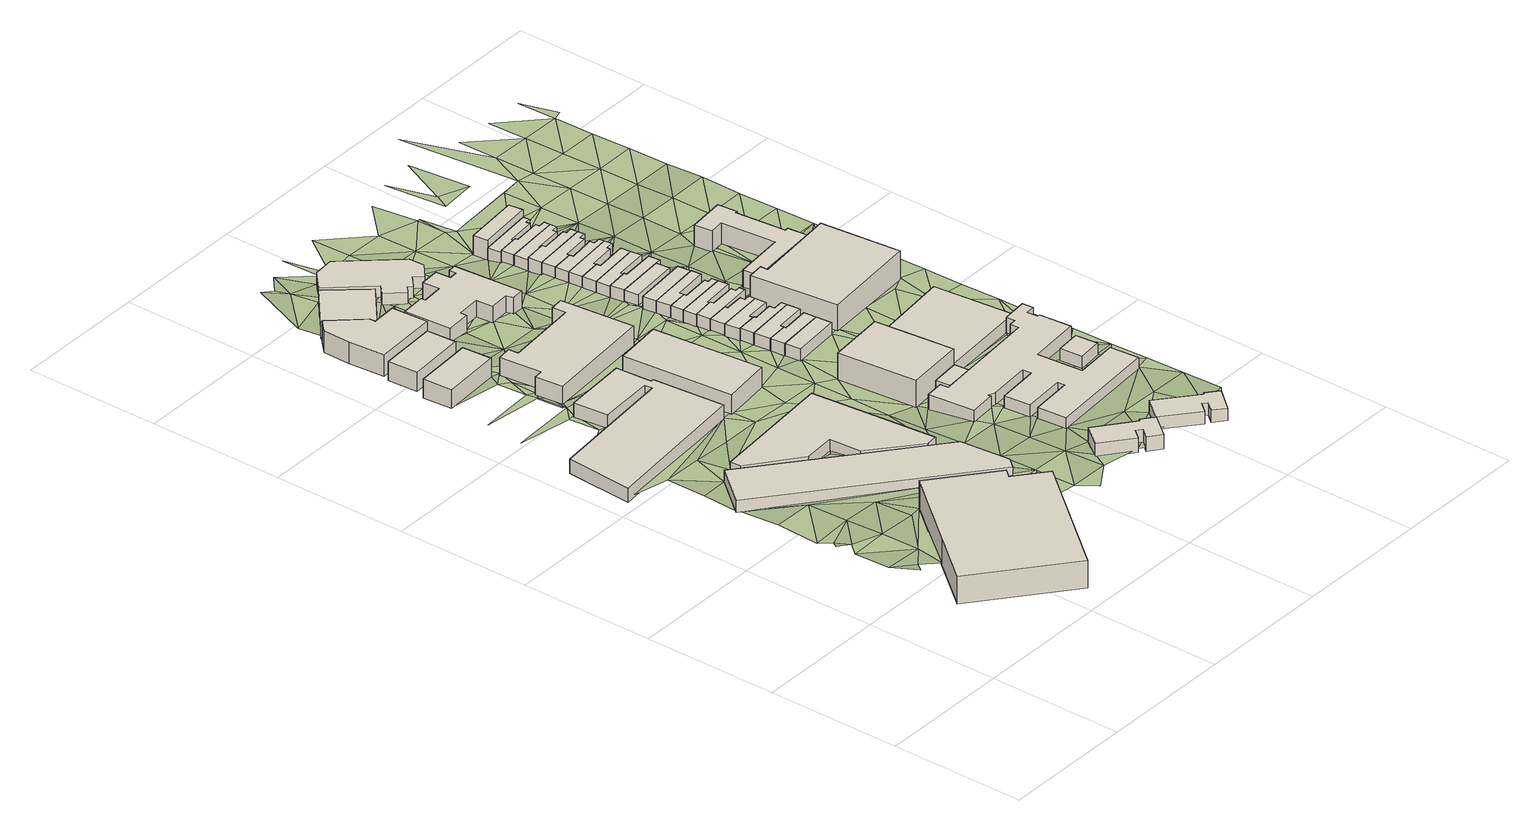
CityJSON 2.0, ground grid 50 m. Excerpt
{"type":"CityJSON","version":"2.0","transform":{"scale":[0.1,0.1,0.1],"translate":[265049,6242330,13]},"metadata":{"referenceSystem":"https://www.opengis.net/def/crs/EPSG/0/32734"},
"CityObjects":{
"building1":{"type":"Building","attributes":{"address":"Salt River Cape Town","building":"parking","building:levels":3,"amenity":"parking","building_height":9.7,"roof_height":33.37,"ground_height":23.67,"plus_code":"4FRW3F85+RF2"},"geometry":[{"type":"Solid","lod":"1","boundaries":[[[[0,1,2,3]],[[1,4,5,2]],[[4,6,7,5]],[[6,8,9,7]],[[8,10,11,9]],[[10,12,13,11]],[[12,0,3,13]],[[3,2,5,7,9,11,13]],[[12,10,8,6,4,1,0]]]]}]},
"building2":{"type":"Building","attributes":{"address":"Salt Orchard 45 Yew Street Salt River Cape Town","building":"retail","building:levels":1,"building_height":4.1,"roof_height":25,"ground_height":20.9,"plus_code":"4FRW3F95+79G"},"geometry":[{"type":"Solid","lod":"1","boundaries":[[[[14,15,16,17]],[[15,18,19,16]],[[18,20,21,19]],[[20,22,23,21]],[[22,24,25,23]],[[24,26,27,25]],[[26,28,29,27]],[[28,30,31,29]],[[30,32,33,31]],[[32,14,17,33]],[[17,16,19,21,23,25,27,29,31,33]],[[32,30,28,26,24,22,20,18,15,14]]]]}]},
"building3":{"type":"Building","attributes":{"building":"industrial","building:levels":1,"building_height":4.1,"roof_height":25.39,"ground_height":21.29,"plus_code":"4FRW3F95+2FP"},"geometry":[{"type":"Solid","lod":"1","boundaries":[[[[34,35,36,37]],[[35,38,39,36]],[[38,40,41,39]],[[40,42,43,41]],[[42,34,37,43]],[[37,36,39,41,43]],[[42,40,38,35,34]]]]}]},
"building4":{"type":"Building","attributes":{"address":"21 Yew Street Salt River Cape Town","building":"industrial","building:levels":2,"building_height":6.9,"roof_height":26.71,"ground_height":19.81,"plus_code":"4FRW3F95+G96"},"geometry":[{"type":"Solid","lod":"1","boundaries":[[[[44,45,46,47]],[[45,48,49,46]],[[48,50,51,49]],[[50,44,47,51]],[[47,46,49,51]],[[50,48,45,44]]]]}]},
"building5":{"type":"Building","attributes":{"address":"9 Yew Street Salt River Cape Town","building":"industrial","building:levels":2,"building_height":6.9,"roof_height":26.71,"ground_height":19.81,"plus_code":"4FRW3F95+H9C"},"geometry":[{"type":"Solid","lod":"1","boundaries":[[[[52,53,54,55]],[[53,56,57,54]],[[56,58,59,57]],[[58,52,55,59]],[[55,54,57,59]],[[58,56,53,52]]]]}]},
"building6":{"type":"Building","attributes":{"address":"Salt Orchard","building":"retail","building:levels":1,"building_height":4.1,"roof_height":23.91,"ground_height":19.81,"plus_code":"4FRW3F95+3HF"},"geometry":[{"type":"Solid","lod":"1","boundaries":[[[[60,61,62,63]],[[61,64,65,62]],[[64,66,67,65]],[[66,68,69,67]],[[68,70,71,69]],[[70,72,73,71]],[[72,74,75,73]],[[74,60,63,75]],[[63,62,65,67,69,71,73,75]],[[74,72,70,68,66,64,61,60]]]]}]},
"building7":{"type":"Building","attributes":{"address":"7 Yew Street Salt River Cape Town","building":"commercial","building:levels":2,"building_height":6.9,"roof_height":25.78,"ground_height":18.88,"plus_code":"4FRW3F95+M93"},"geometry":[{"type":"Solid","lod":"1","boundaries":[[[[76,77,78,79]],[[77,80,81,78]],[[80,82,83,81]],[[82,84,85,83]],[[84,86,87,85]],[[86,88,89,87]],[[88,90,91,89]],[[90,76,79,91]],[[79,78,81,83,85,87,89,91]],[[90,88,86,84,82,80,77,76]]]]}]},
"building8":{"type":"Building","attributes":{"address":"5 Hopkins Street Salt River Cape Town","building":"industrial","building:levels":1,"building_height":4.1,"roof_height":21.67,"ground_height":17.57,"plus_code":"4FRW3F95+PC6"},"geometry":[{"type":"Solid","lod":"1","boundaries":[[[[92,93,94,95]],[[93,96,97,94]],[[96,98,99,97]],[[98,92,95,99]],[[95,94,97,99]],[[98,96,93,92]]]]}]},
"building9":{"type":"Building","attributes":{"address":"Zip Zap Academy 6 Shannon Street Salt River Cape Town","building":"office","building:levels":2,"building_height":6.9,"roof_height":26.12,"ground_height":19.22,"plus_code":"4FRW3F95+FF9"},"geometry":[{"type":"Solid","lod":"1","boundaries":[[[[100,101,102,103]],[[101,104,105,102]],[[104,106,107,105]],[[106,108,109,107]],[[108,110,111,109]],[[110,112,113,111]],[[112,114,115,113]],[[114,116,117,115]],[[116,118,119,117]],[[118,100,103,119]],[[103,102,105,107,109,111,113,115,117,119]],[[118,116,114,112,110,108,106,104,101,100]]]]}]},
"building10":{"type":"Building","attributes":{"address":"8 Briar Road Salt River Cape Town","building":"industrial","building:levels":2,"building_height":6.9,"roof_height":26.79,"ground_height":19.89,"plus_code":"4FRW3F95+8H6"},"geometry":[{"type":"Solid","lod":"1","boundaries":[[[[120,121,122,123]],[[121,124,125,122]],[[124,126,127,125]],[[126,120,123,127]],[[123,122,125,127]],[[126,124,121,120]]]]}]},
"building11":{"type":"Building","attributes":{"address":"4 Shannon Street Salt River Cape Town","building":"yes","building:levels":2,"building_height":6.9,"roof_height":24.21,"ground_height":17.31,"plus_code":"4FRW3F95+JG6"},"geometry":[{"type":"Solid","lod":"1","boundaries":[[[[128,129,130,131]],[[129,132,133,130]],[[132,134,135,133]],[[134,136,137,135]],[[136,138,139,137]],[[138,140,141,139]],[[140,142,143,141]],[[142,144,145,143]],[[144,146,147,145]],[[146,148,149,147]],[[148,150,151,149]],[[150,152,153,151]],[[152,154,155,153]],[[154,156,157,155]],[[156,158,159,157]],[[158,160,161,159]],[[160,162,163,161]],[[162,128,131,163]],[[131,130,133,135,137,139,141,143,145,147,149,151,153,155,157,159,161,163]],[[162,160,158,156,154,152,150,148,146,144,142,140,138,136,134,132,129,128]]]]}]},
"building12":{"type":"Building","attributes":{"address":"Durham Avenue Salt River Cape Town","building":"yes","building:levels":1,"building_height":4.1,"roof_height":27.53,"ground_height":23.43,"plus_code":"4FRW3F85+RQG"},"geometry":[{"type":"Solid","lod":"1","boundaries":[[[[164,165,166,167]],[[165,168,169,166]],[[168,170,171,169]],[[170,172,173,171]],[[172,174,175,173]],[[174,176,177,175]],[[176,178,179,177]],[[178,180,181,179]],[[180,182,183,181]],[[182,164,167,183]],[[167,166,169,171,173,175,177,179,181,183]],[[182,180,178,176,174,172,170,168,165,164]]]]}]},
"building13":{"type":"Building","attributes":{"address":"3 Hopkins Street Salt River Cape Town","building":"industrial","building:levels":1,"building_height":4.1,"roof_height":20.74,"ground_height":16.64,"plus_code":"4FRW3F95+PFX"},"geometry":[{"type":"Solid","lod":"1","boundaries":[[[[184,185,186,187]],[[185,188,189,186]],[[188,190,191,189]],[[190,192,193,191]],[[192,194,195,193]],[[194,196,197,195]],[[196,198,199,197]],[[198,200,201,199]],[[200,202,203,201]],[[202,204,205,203]],[[204,206,207,205]],[[206,184,187,207]],[[187,186,189,191,193,195,197,199,201,203,205,207]],[[206,204,202,200,198,196,194,192,190,188,185,184]]]]}]},
"building14":{"type":"Building","attributes":{"address":"49 Shannon Street Salt River Cape Town","building":"industrial","building:levels":3,"building_height":9.7,"roof_height":28.98,"ground_height":19.28,"plus_code":"4FRW3F95+4P8"},"geometry":[{"type":"Solid","lod":"1","boundaries":[[[[208,209,210,211]],[[209,212,213,210]],[[212,214,215,213]],[[214,216,217,215]],[[216,208,211,217]],[[211,210,213,215,217]],[[216,214,212,209,208]]]]}]},
"building15":{"type":"Building","attributes":{"address":"Salt River Cape Town","building":"yes","building:levels":1,"building_height":4.1,"roof_height":23.28,"ground_height":19.18,"plus_code":"4FRW3F95+3Q7"},"geometry":[{"type":"Solid","lod":"1","boundaries":[[[[218,219,220,221]],[[219,222,223,220]],[[222,224,225,223]],[[224,218,221,225]],[[221,220,223,225]],[[224,222,219,218]]]]}]},
"building16":{"type":"Building","attributes":{"address":"45 Shannon Street Salt River Cape Town","building":"house","building:levels":1,"building_height":4.1,"roof_height":23.57,"ground_height":19.47,"plus_code":"4FRW3F95+7P4"},"geometry":[{"type":"Solid","lod":"1","boundaries":[[[[226,227,228,229]],[[227,230,231,228]],[[230,232,233,231]],[[232,226,229,233]],[[229,228,231,233]],[[232,230,227,226]]]]}]},
"building17":{"type":"Building","attributes":{"address":"43 Shannon Street Salt River Cape Town","building":"house","building:levels":1,"building_height":4.1,"roof_height":23.57,"ground_height":19.47,"plus_code":"4FRW3F95+7PG"},"geometry":[{"type":"Solid","lod":"1","boundaries":[[[[234,235,236,237]],[[235,238,228,236]],[[238,239,229,228]],[[239,240,241,229]],[[240,242,243,241]],[[242,234,237,243]],[[237,236,228,229,241,243]],[[242,240,239,238,235,234]]]]}]},
"building18":{"type":"Building","attributes":{"address":"Durham Avenue Salt River Cape Town","building":"yes","building:levels":1,"building_height":4.1,"roof_height":26.6,"ground_height":22.5,"plus_code":"4FRW3F85+RV4"},"geometry":[{"type":"Solid","lod":"1","boundaries":[[[[244,245,246,247]],[[245,248,249,246]],[[248,250,251,249]],[[250,252,253,251]],[[252,254,255,253]],[[254,256,257,255]],[[256,258,259,257]],[[258,260,261,259]],[[260,262,263,261]],[[262,244,247,263]],[[247,246,249,251,253,255,257,259,261,263]],[[262,260,258,256,254,252,250,248,245,244]]]]}]},
"building19":{"type":"Building","attributes":{"address":"41 Shannon Street Salt River Cape Town","building":"house","building:levels":1,"building_height":4.1,"roof_height":23.48,"ground_height":19.38,"plus_code":"4FRW3F95+7PW"},"geometry":[{"type":"Solid","lod":"1","boundaries":[[[[235,234,264,265]],[[234,266,267,264]],[[266,268,269,267]],[[268,270,271,269]],[[270,272,273,271]],[[272,235,265,273]],[[265,264,267,269,271,273]],[[272,270,268,266,234,235]]]]}]},
"building20":{"type":"Building","attributes":{"address":"39 Shannon Street Salt River Cape Town","building":"house","building:levels":1,"building_height":4.1,"roof_height":23.48,"ground_height":19.38,"plus_code":"4FRW3F95+8P7"},"geometry":[{"type":"Solid","lod":"1","boundaries":[[[[272,270,271,273]],[[270,274,275,271]],[[274,276,277,275]],[[276,278,279,277]],[[278,280,281,279]],[[280,282,283,281]],[[282,284,285,283]],[[284,272,273,285]],[[273,271,275,277,279,281,283,285]],[[284,282,280,278,276,274,270,272]]]]}]},
"building21":{"type":"Building","attributes":{"address":"37 Shannon Street Salt River Cape Town","building":"house","building:levels":1,"building_height":4.1,"roof_height":23.12,"ground_height":19.02,"plus_code":"4FRW3F95+8PM"},"geometry":[{"type":"Solid","lod":"1","boundaries":[[[[286,287,288,289]],[[287,290,291,288]],[[290,292,293,291]],[[292,294,295,293]],[[294,296,297,295]],[[296,286,289,297]],[[289,288,291,293,295,297]],[[296,294,292,290,287,286]]]]}]},
"building22":{"type":"Building","attributes":{"address":"Salt River Cape Town","building":"yes","building:levels":1,"building_height":4.1,"roof_height":24.54,"ground_height":20.44,"plus_code":"4FRW3F85+XRX"},"geometry":[{"type":"Solid","lod":"1","boundaries":[[[[298,299,300,301]],[[299,302,303,300]],[[302,304,305,303]],[[304,306,307,305]],[[306,308,309,307]],[[308,310,311,309]],[[310,312,313,311]],[[312,314,315,313]],[[314,316,317,315]],[[316,318,319,317]],[[318,320,321,319]],[[320,322,323,321]],[[322,324,325,323]],[[324,326,327,325]],[[326,328,329,327]],[[328,330,331,329]],[[330,332,333,331]],[[332,334,335,333]],[[334,336,337,335]],[[336,338,339,337]],[[338,340,341,339]],[[340,342,343,341]],[[342,344,345,343]],[[344,346,347,345]],[[346,348,349,347]],[[348,350,351,349]],[[350,352,353,351]],[[352,354,355,353]],[[354,298,301,355]],[[301,300,303,305,307,309,311,313,315,317,319,321,323,325,327,329,331,333,335,337,339,341,343,345,347,349,351,353,355]],[[354,352,350,348,346,344,342,340,338,336,334,332,330,328,326,324,322,320,318,316,314,312,310,308,306,304,302,299,298]]]]}]},
"building23":{"type":"Building","attributes":{"address":"35 Shannon Street Salt River Cape Town","building":"house","building:levels":1,"building_height":4.1,"roof_height":23.12,"ground_height":19.02,"plus_code":"4FRW3F95+9P3"},"geometry":[{"type":"Solid","lod":"1","boundaries":[[[[356,357,295,297]],[[357,358,359,295]],[[358,360,361,359]],[[360,362,363,361]],[[362,364,365,363]],[[364,366,367,365]],[[366,368,369,367]],[[368,356,297,369]],[[297,295,359,361,363,365,367,369]],[[368,366,364,362,360,358,357,356]]]]}]},
"building24":{"type":"Building","attributes":{"address":"33 Shannon Street Salt River Cape Town","building":"house","building:levels":1,"building_height":4.1,"roof_height":23.12,"ground_height":19.02,"plus_code":"4FRW3F95+9PF"},"geometry":[{"type":"Solid","lod":"1","boundaries":[[[[370,371,367,369]],[[371,372,373,367]],[[372,374,375,373]],[[374,376,377,375]],[[376,378,379,377]],[[378,380,381,379]],[[380,382,383,381]],[[382,384,385,383]],[[384,370,369,385]],[[369,367,373,375,377,379,381,383,385]],[[384,382,380,378,376,374,372,371,370]]]]}]},
"building25":{"type":"Building","attributes":{"address":"31 Shannon Street Salt River Cape Town","building":"house","building:levels":1,"building_height":4.1,"roof_height":22.58,"ground_height":18.48,"plus_code":"4FRW3F95+9PV"},"geometry":[{"type":"Solid","lod":"1","boundaries":[[[[386,387,388,389]],[[387,390,391,388]],[[390,392,393,391]],[[392,394,395,393]],[[394,396,397,395]],[[396,386,389,397]],[[389,388,391,393,395,397]],[[396,394,392,390,387,386]]]]}]},
"building26":{"type":"Building","attributes":{"address":"29 Shannon Street Salt River Cape Town","building":"house","building:levels":1,"building_height":4.1,"roof_height":22.58,"ground_height":18.48,"plus_code":"4FRW3F95+CP3"},"geometry":[{"type":"Solid","lod":"1","boundaries":[[[[394,392,393,395]],[[392,398,399,393]],[[398,400,401,399]],[[400,402,403,401]],[[402,404,405,403]],[[404,406,407,405]],[[406,408,409,407]],[[408,394,395,409]],[[395,393,399,401,403,405,407,409]],[[408,406,404,402,400,398,392,394]]]]}]},
"building27":{"type":"Building","attributes":{"address":"27 Shannon Street Salt River Cape Town","building":"house","building:levels":1,"building_height":4.1,"roof_height":22.58,"ground_height":18.48,"plus_code":"4FRW3F95+CPM"},"geometry":[{"type":"Solid","lod":"1","boundaries":[[[[410,411,407,409]],[[411,412,413,407]],[[412,414,415,413]],[[414,416,417,415]],[[416,418,419,417]],[[418,410,409,419]],[[409,407,413,415,417,419]],[[418,416,414,412,411,410]]]]}]},
"building28":{"type":"Building","attributes":{"address":"25 Shannon Street Salt River Cape Town","building":"house","building:levels":1,"building_height":4.1,"roof_height":22.51,"ground_height":18.41,"plus_code":"4FRW3F95+CPV"},"geometry":[{"type":"Solid","lod":"1","boundaries":[[[[418,416,420,421]],[[416,422,423,420]],[[422,424,425,423]],[[424,418,421,425]],[[421,420,423,425]],[[424,422,416,418]]]]}]},
"building29":{"type":"Building","attributes":{"address":"23 Shannon Street Salt River Cape Town","building":"house","building:levels":1,"building_height":4.1,"roof_height":22.51,"ground_height":18.41,"plus_code":"4FRW3F95+FPC"},"geometry":[{"type":"Solid","lod":"1","boundaries":[[[[426,427,428,429]],[[427,430,431,428]],[[430,432,433,431]],[[432,426,429,433]],[[429,428,431,433]],[[432,430,427,426]]]]}]},
"building30":{"type":"Building","attributes":{"address":"21 Shannon Street Salt River Cape Town","building":"house","building:levels":1,"building_height":4.1,"roof_height":22.51,"ground_height":18.41,"plus_code":"4FRW3F95+FPJ"},"geometry":[{"type":"Solid","lod":"1","boundaries":[[[[434,435,429,428]],[[435,436,437,429]],[[436,438,439,437]],[[438,440,441,439]],[[440,442,443,441]],[[442,444,445,443]],[[444,434,428,445]],[[428,429,437,439,441,443,445]],[[444,442,440,438,436,435,434]]]]}]},
"building31":{"type":"Building","attributes":{"address":"19 Shannon Street Salt River Cape Town","building":"house","building:levels":1,"building_height":4.1,"roof_height":22.1,"ground_height":18,"plus_code":"4FRW3F95+GP6"},"geometry":[{"type":"Solid","lod":"1","boundaries":[[[[444,442,446,447]],[[442,448,449,446]],[[448,450,451,449]],[[450,452,453,451]],[[452,454,455,453]],[[454,444,447,455]],[[447,446,449,451,453,455]],[[454,452,450,448,442,444]]]]}]},
"building32":{"type":"Building","attributes":{"address":"17 Shannon Street Salt River Cape Town","building":"house","building:levels":1,"building_height":4.1,"roof_height":22.1,"ground_height":18,"plus_code":"4FRW3F95+GPC"},"geometry":[{"type":"Solid","lod":"1","boundaries":[[[[454,452,453,455]],[[452,456,457,453]],[[456,458,459,457]],[[458,460,461,459]],[[460,462,463,461]],[[462,454,455,463]],[[455,453,457,459,461,463]],[[462,460,458,456,452,454]]]]}]},
"building33":{"type":"Building","attributes":{"address":"15 Shannon Street Salt River Cape Town","building":"house","building:levels":1,"building_height":4.1,"roof_height":22.1,"ground_height":18,"plus_code":"4FRW3F95+GMX"},"geometry":[{"type":"Solid","lod":"1","boundaries":[[[[462,460,461,463]],[[460,464,465,461]],[[464,466,467,465]],[[466,468,469,467]],[[468,470,471,469]],[[470,472,473,471]],[[472,474,475,473]],[[474,462,463,475]],[[463,461,465,467,469,471,473,475]],[[474,472,470,468,466,464,460,462]]]]}]},
"building34":{"type":"Building","attributes":{"address":"13 Shannon Street Salt River Cape Town","building":"house","building:levels":1,"building_height":4.1,"roof_height":22.1,"ground_height":18,"plus_code":"4FRW3F95+HP6"},"geometry":[{"type":"Solid","lod":"1","boundaries":[[[[474,472,473,475]],[[472,476,477,473]],[[476,478,479,477]],[[478,480,481,479]],[[480,482,483,481]],[[482,484,485,483]],[[484,486,487,485]],[[486,474,475,487]],[[475,473,477,479,481,483,485,487]],[[486,484,482,480,478,476,472,474]]]]}]},
"building35":{"type":"Building","attributes":{"address":"11 Shannon Street Salt River Cape Town","building":"house","building:levels":1,"building_height":4.1,"roof_height":22.13,"ground_height":18.03,"plus_code":"4FRW3F95+HMQ"},"geometry":[{"type":"Solid","lod":"1","boundaries":[[[[486,484,485,487]],[[484,488,489,485]],[[488,490,491,489]],[[490,492,493,491]],[[492,494,495,493]],[[494,496,497,495]],[[496,498,499,497]],[[498,486,487,499]],[[487,485,489,491,493,495,497,499]],[[498,496,494,492,490,488,484,486]]]]}]},
"building36":{"type":"Building","attributes":{"address":"9 Shannon Street Salt River Cape Town","building":"house","building:levels":1,"building_height":4.1,"roof_height":22.1,"ground_height":18,"plus_code":"4FRW3F95+JP2"},"geometry":[{"type":"Solid","lod":"1","boundaries":[[[[500,501,497,499]],[[501,502,503,497]],[[502,504,505,503]],[[504,506,507,505]],[[506,508,509,507]],[[508,510,511,509]],[[510,512,513,511]],[[512,500,499,513]],[[499,497,503,505,507,509,511,513]],[[512,510,508,506,504,502,501,500]]]]}]},
"building37":{"type":"Building","attributes":{"address":"7 Shannon Street Salt River Cape Town","building":"house","building:levels":1,"building_height":4.1,"roof_height":21.14,"ground_height":17.04,"plus_code":"4FRW3F95+JMH"},"geometry":[{"type":"Solid","lod":"1","boundaries":[[[[512,510,514,515]],[[510,516,517,514]],[[516,518,519,517]],[[518,520,521,519]],[[520,522,523,521]],[[522,524,525,523]],[[524,526,527,525]],[[526,512,515,527]],[[515,514,517,519,521,523,525,527]],[[526,524,522,520,518,516,510,512]]]]}]},
"building38":{"type":"Building","attributes":{"address":"26 Briar Road Salt River Cape Town","building":"industrial","building:levels":1,"building_height":4.1,"roof_height":23.19,"ground_height":19.09,"plus_code":"4FRW3F95+4V6"},"geometry":[{"type":"Solid","lod":"1","boundaries":[[[[528,529,530,531]],[[529,532,533,530]],[[532,534,535,533]],[[534,536,537,535]],[[536,538,539,537]],[[538,528,531,539]],[[531,530,533,535,537,539]],[[538,536,534,532,529,528]]]]}]},
"building39":{"type":"Building","attributes":{"address":"5 Shannon Street Salt River Cape Town","building":"house","building:levels":1,"building_height":4.1,"roof_height":21.14,"ground_height":17.04,"plus_code":"4FRW3F95+JMQ"},"geometry":[{"type":"Solid","lod":"1","boundaries":[[[[526,524,525,527]],[[524,540,541,525]],[[540,542,543,541]],[[542,544,545,543]],[[544,546,547,545]],[[546,548,549,547]],[[548,550,551,549]],[[550,526,527,551]],[[527,525,541,543,545,547,549,551]],[[550,548,546,544,542,540,524,526]]]]}]},
"building40":{"type":"Building","attributes":{"address":"3 Shannon Street Salt River Cape Town","building":"house","building:levels":1,"building_height":4.1,"roof_height":20.27,"ground_height":16.17,"plus_code":"4FRW3F95+MM5"},"geometry":[{"type":"Solid","lod":"1","boundaries":[[[[552,553,554,555]],[[553,556,557,554]],[[556,558,559,557]],[[558,560,561,559]],[[560,562,563,561]],[[562,564,565,563]],[[564,566,567,565]],[[566,552,555,567]],[[555,554,557,559,561,563,565,567]],[[566,564,562,560,558,556,553,552]]]]}]},
"building41":{"type":"Building","attributes":{"address":"Salt River Cape Town","building":"yes","building:levels":1,"building_height":4.1,"roof_height":24.56,"ground_height":20.46,"plus_code":"4FRW3F85+XWM"},"geometry":[{"type":"Solid","lod":"1","boundaries":[[[[568,569,570,571]],[[569,572,573,570]],[[572,574,575,573]],[[574,568,571,575]],[[571,570,573,575]],[[574,572,569,568]]]]}]},
"building42":{"type":"Building","attributes":{"address":"1 Shannon Street Salt River Cape Town","building":"residential","building:levels":2,"rooms":"6","residential":"student","operator":"Skins Property","building_height":6.9,"roof_height":23.07,"ground_height":16.17,"plus_code":"4FRW3F95+MMH"},"geometry":[{"type":"Solid","lod":"1","boundaries":[[[[564,576,577,578]],[[576,579,580,577]],[[579,566,581,580]],[[566,564,578,581]],[[578,577,580,581]],[[566,579,576,564]]]]}]},
"building43":{"type":"Building","attributes":{"address":"20 Durham Avenue Salt River Cape Town","building":"industrial","building:levels":3,"building_height":9.7,"roof_height":28.36,"ground_height":18.66,"plus_code":"4FRW3F95+8V2"},"geometry":[{"type":"Solid","lod":"1","boundaries":[[[[582,583,584,585]],[[583,586,587,584]],[[586,588,589,587]],[[588,590,591,589]],[[590,592,593,591]],[[592,582,585,593]],[[585,584,587,589,591,593]],[[592,590,588,586,583,582]]]]}]},
"building44":{"type":"Building","attributes":{"address":"16 Durham Avenue Salt River Cape Town","building":"school","building:levels":2,"building_height":6.9,"roof_height":23.86,"ground_height":16.96,"plus_code":"4FRW3F95+CVQ"},"geometry":[{"type":"Solid","lod":"1","boundaries":[[[[594,595,596,597]],[[595,598,599,596]],[[598,600,601,599]],[[600,602,603,601]],[[602,604,605,603]],[[604,606,607,605]],[[606,608,609,607]],[[608,610,611,609]],[[610,612,613,611]],[[612,614,615,613]],[[614,616,617,615]],[[616,594,597,617]],[[597,596,599,601,603,605,607,609,611,613,615,617]],[[616,614,612,610,608,606,604,602,600,598,595,594]]]]}]},
"terrain1":{"type":"TINRelief","geometry":[{"type":"CompositeSurface","lod":"1","boundaries":[[[618,619,620]],[[618,621,622]],[[618,620,621]],[[623,624,625]],[[626,621,620]],[[627,625,622]],[[627,622,621]],[[628,623,629]],[[625,629,623]],[[628,630,631]],[[627,629,625]],[[632,631,630]],[[630,628,629]],[[632,630,633]],[[626,12,621]],[[627,621,634]],[[34,635,633]],[[629,627,636]],[[635,34,637]],[[634,621,12]],[[630,629,636]],[[627,634,636]],[[638,637,34]],[[639,640,637]],[[34,641,642]],[[12,636,634]],[[642,638,34]],[[633,630,643]],[[642,641,644]],[[641,34,645]],[[645,644,641]],[[12,646,636]],[[647,648,649]],[[648,650,651]],[[652,653,654]],[[630,636,643]],[[638,639,637]],[[655,638,642]],[[644,645,656]],[[12,657,646]],[[651,658,652]],[[651,650,658]],[[659,660,661]],[[647,650,648]],[[636,646,643]],[[34,662,645]],[[653,652,658]],[[663,656,645]],[[646,657,664]],[[639,638,655]],[[655,642,665]],[[657,666,667]],[[48,668,669]],[[653,670,661]],[[653,671,670]],[[657,667,664]],[[663,672,656]],[[661,673,659]],[[646,664,643]],[[661,670,673]],[[670,671,673]],[[656,672,674]],[[675,659,673]],[[675,669,659]],[[676,50,53]],[[653,658,24]],[[663,645,662]],[[677,675,673]],[[674,672,663]],[[678,650,647]],[[24,671,653]],[[669,675,679]],[[48,669,679]],[[680,664,667]],[[675,677,679]],[[639,655,665]],[[642,74,665]],[[681,48,679]],[[50,48,681]],[[643,664,680]],[[680,667,682]],[[53,50,681]],[[683,684,56]],[[685,681,679]],[[686,90,687]],[[639,665,688]],[[663,662,689]],[[56,53,690]],[[671,24,691]],[[643,680,692]],[[693,639,688]],[[687,90,694]],[[53,681,695]],[[690,53,696]],[[90,697,694]],[[56,690,683]],[[685,695,681]],[[24,698,693]],[[692,680,699]],[[682,700,701]],[[695,685,702]],[[703,687,704]],[[662,692,699]],[[691,693,688]],[[688,665,705]],[[689,662,706]],[[694,697,707]],[[696,683,690]],[[696,53,695]],[[680,682,708]],[[691,24,693]],[[709,662,699]],[[706,662,709]],[[691,710,671]],[[708,699,680]],[[696,711,683]],[[708,682,701]],[[683,711,707]],[[74,705,665]],[[706,709,712]],[[713,703,714]],[[704,714,703]],[[695,715,696]],[[705,716,688]],[[694,707,717]],[[695,702,718]],[[719,696,715]],[[712,720,706]],[[706,720,74]],[[699,721,709]],[[699,708,722]],[[707,711,723]],[[708,701,724]],[[695,725,715]],[[709,726,712]],[[713,714,727]],[[694,717,98]],[[699,722,721]],[[714,704,728]],[[729,724,701]],[[730,723,711]],[[725,719,715]],[[717,707,723]],[[705,74,731]],[[164,708,724]],[[732,74,720]],[[98,728,704]],[[733,719,734]],[[735,725,695]],[[709,721,726]],[[727,714,736]],[[705,731,716]],[[720,712,737]],[[695,718,735]],[[728,206,714]],[[691,121,710]],[[719,725,734]],[[74,732,731]],[[712,726,738]],[[730,739,740]],[[741,722,708]],[[98,742,728]],[[736,714,206]],[[737,732,720]],[[712,738,737]],[[723,730,743]],[[164,741,708]],[[743,717,723]],[[716,744,121]],[[742,98,717]],[[156,743,730]],[[156,730,740]],[[721,722,745]],[[716,731,746]],[[747,735,718]],[[748,725,735]],[[749,750,729]],[[751,744,716]],[[729,750,752]],[[753,726,721]],[[737,754,732]],[[206,755,736]],[[731,732,754]],[[741,756,722]],[[710,121,757]],[[735,747,110]],[[743,156,758]],[[759,741,164]],[[743,758,760]],[[725,748,761]],[[722,756,745]],[[746,751,716]],[[762,759,164]],[[737,738,763]],[[764,748,735]],[[710,757,765]],[[755,206,204]],[[735,110,764]],[[766,721,745]],[[744,767,121]],[[753,721,766]],[[110,710,765]],[[156,154,758]],[[746,731,768]],[[754,768,731]],[[769,737,763]],[[759,762,770]],[[771,755,204]],[[121,772,757]],[[758,773,774]],[[751,767,744]],[[758,154,773]],[[775,776,753]],[[777,778,763]],[[753,766,775]],[[765,779,110]],[[759,780,741]],[[764,110,779]],[[235,751,746]],[[763,778,769]],[[781,782,154]],[[227,746,768]],[[759,770,780]],[[783,782,781]],[[746,227,235]],[[784,785,770]],[[121,767,772]],[[768,754,786]],[[769,787,737]],[[773,154,788]],[[789,765,757]],[[788,154,782]],[[745,756,790]],[[224,778,777]],[[751,235,272]],[[764,779,791]],[[284,751,272]],[[767,751,356]],[[792,204,793]],[[244,770,785]],[[788,794,773]],[[204,792,795]],[[751,284,356]],[[796,775,766]],[[757,772,797]],[[788,764,798]],[[784,799,785]],[[444,779,765]],[[791,798,764]],[[770,244,780]],[[789,757,797]],[[356,368,767]],[[754,212,786]],[[800,204,795]],[[801,767,368]],[[801,772,767]],[[790,756,802]],[[789,803,765]],[[765,803,427]],[[787,769,218]],[[768,786,804]],[[805,794,788]],[[474,791,779]],[[444,765,427]],[[806,772,801]],[[807,796,766]],[[772,806,808]],[[805,793,794]],[[798,805,788]],[[772,808,797]],[[809,792,793]],[[454,779,444]],[[792,809,795]],[[787,218,224]],[[454,462,779]],[[474,779,462]],[[741,780,810]],[[803,789,430]],[[512,798,791]],[[427,803,430]],[[811,780,244]],[[812,786,212]],[[809,793,805]],[[474,486,791]],[[804,786,812]],[[813,814,815]],[[816,813,815]],[[817,224,777]],[[791,486,498]],[[795,818,800]],[[498,512,791]],[[819,820,821]],[[822,819,821]],[[823,805,798]],[[824,244,825]],[[818,795,809]],[[798,512,526]],[[811,244,824]],[[826,827,828]],[[212,829,830]],[[798,526,550]],[[831,816,815]],[[430,789,432]],[[550,823,798]],[[821,292,822]],[[830,829,832]],[[833,809,805]],[[830,812,212]],[[834,835,836]],[[787,224,837]],[[838,835,834]],[[812,839,804]],[[804,839,840]],[[805,823,833]],[[839,812,830]],[[815,840,831]],[[841,842,843]],[[844,821,845]],[[841,846,842]],[[780,811,810]],[[831,840,839]],[[827,826,372]],[[292,821,844]],[[826,847,848]],[[839,849,831]],[[838,834,390]],[[849,839,850]],[[372,826,848]],[[292,850,851]],[[292,844,850]],[[852,853,854]],[[850,844,849]],[[851,850,848]],[[432,789,855]],[[809,833,856]],[[857,824,258]],[[841,858,846]],[[818,809,859]],[[850,372,848]],[[834,860,374]],[[811,824,861]],[[442,440,438]],[[450,448,442]],[[839,830,862]],[[372,850,374]],[[374,390,834]],[[854,863,852]],[[466,460,458]],[[464,460,466]],[[224,817,837]],[[398,841,864]],[[865,854,853]],[[484,482,866]],[[484,866,488]],[[867,787,837]],[[859,809,856]],[[374,850,868]],[[841,398,858]],[[857,861,824]],[[869,787,867]],[[438,450,442]],[[374,870,390]],[[833,871,856]],[[862,830,872]],[[861,810,811]],[[392,390,873]],[[508,506,510]],[[466,458,456]],[[392,873,398]],[[518,516,510]],[[374,868,874]],[[875,426,432]],[[398,873,858]],[[875,432,855]],[[876,787,869]],[[866,482,480]],[[488,866,490]],[[863,877,852]],[[374,874,870]],[[858,873,416]],[[818,859,878]],[[544,548,546]],[[873,390,870]],[[548,544,879]],[[874,868,880]],[[854,865,881]],[[833,576,871]],[[416,882,855]],[[518,510,506]],[[883,856,871]],[[830,534,872]],[[470,468,466]],[[882,875,855]],[[859,856,883]],[[480,490,866]],[[470,466,456]],[[416,873,882]],[[875,882,438]],[[476,480,478]],[[476,490,480]],[[861,884,810]],[[544,885,879]],[[810,884,865]],[[574,877,863]],[[492,490,494]],[[886,450,438]],[[476,494,490]],[[886,452,450]],[[886,456,452]],[[887,867,837]],[[506,504,502]],[[502,518,506]],[[862,888,839]],[[456,886,470]],[[881,865,889]],[[520,518,522]],[[867,887,869]],[[438,882,886]],[[522,518,502]],[[881,889,574]],[[884,889,865]],[[540,544,542]],[[870,890,873]],[[891,862,872]],[[885,544,540]],[[472,470,892]],[[476,472,892]],[[560,885,562]],[[885,540,562]],[[476,892,494]],[[574,889,877]],[[892,496,494]],[[873,893,882]],[[880,894,874]],[[886,892,470]],[[895,502,496]],[[895,522,502]],[[869,316,876]],[[872,534,891]],[[895,524,522]],[[310,308,312]],[[896,877,889]],[[540,524,895]],[[308,877,896]],[[895,562,540]],[[897,886,882]],[[890,893,873]],[[314,312,308]],[[576,898,871]],[[899,890,870]],[[895,496,892]],[[564,562,900]],[[900,576,564]],[[862,891,888]],[[897,882,893]],[[901,308,896]],[[314,308,901]],[[902,903,904]],[[316,314,901]],[[876,316,905]],[[876,905,534]],[[895,900,562]],[[892,886,906]],[[886,897,907]],[[893,890,908]],[[583,894,880]],[[909,903,902]],[[891,534,888]],[[905,316,901]],[[898,576,900]],[[890,910,908]],[[899,910,890]],[[893,908,910]],[[911,871,898]],[[886,907,906]],[[892,912,895]],[[534,905,913]],[[534,914,888]],[[915,903,909]],[[534,913,914]],[[892,906,912]],[[616,907,897]],[[916,900,895]],[[898,900,911]],[[917,918,919]],[[895,912,916]],[[920,583,888]],[[918,921,919]],[[914,920,888]],[[916,911,900]],[[921,918,922]],[[906,907,923]],[[924,907,616]],[[922,925,921]],[[922,616,925]],[[917,894,926]],[[926,894,583]],[[917,926,918]],[[927,583,920]],[[907,924,923]],[[616,922,924]],[[912,906,928]],[[929,922,918]],[[926,583,927]],[[911,916,930]],[[906,923,928]],[[916,912,931]],[[930,932,911]],[[929,918,926]],[[911,932,933]],[[934,924,922]],[[931,930,916]],[[928,931,912]],[[934,922,929]],[[924,935,923]],[[932,930,936]],[[937,930,931]],[[935,924,934]],[[928,923,938]],[[939,932,936]],[[937,936,930]],[[923,935,938]],[[931,928,940]],[[940,928,938]],[[937,931,941]],[[941,931,940]],[[936,937,942]],[[943,936,942]],[[937,941,942]],[[944,942,945]]]}]}
},
"vertices":[
[298,442,99],[157,270,99],[157,270,204],[298,442,204],[485,3,99],[485,3,204],[820,411,99],[820,411,204],[710,501,99],[710,501,204],[734,529,99],[734,529,204],[515,707,99],[515,707,204],
[25,1733,66],[7,1482,66],[7,1482,120],[25,1733,120],[573,1544,66],[573,1544,120],[549,1812,66],[549,1812,120],[538,1811,66],[538,1811,120],[529,1944,66],[529,1944,120],[286,1925,66],[286,1925,120],[298,1796,66],[298,1796,120],[505,1811,66],[505,1811,120],[508,1782,66],[508,1782,120],
[274,1306,79],[160,1167,79],[160,1167,124],[274,1306,124],[856,600,79],[856,600,124],[887,637,79],[887,637,124],[869,822,79],[869,822,124],
[77,2368,66],[85,2259,66],[85,2259,137],[77,2368,137],[306,2274,66],[306,2274,137],[298,2383,66],[298,2383,137],
[95,2407,66],[311,2421,66],[311,2421,137],[95,2407,137],[304,2531,66],[304,2531,137],[88,2518,66],[88,2518,137],
[340,1334,65],[344,1294,65],[344,1294,109],[340,1334,109],[519,1158,65],[519,1158,109],[639,1168,65],[639,1168,109],[647,1052,65],[647,1052,109],[815,909,65],[815,909,109],[857,913,65],[857,913,109],[812,1379,65],[812,1379,109],
[154,2837,46],[111,2795,46],[111,2795,128],[154,2837,128],[110,2695,46],[110,2695,128],[122,2560,46],[122,2560,128],[358,2574,46],[358,2574,128],[349,2708,46],[349,2708,128],[256,2703,46],[256,2703,128],[255,2726,46],[255,2726,128],
[334,2994,40],[175,2860,40],[175,2860,87],[334,2994,87],[291,2724,40],[291,2724,87],[450,2858,40],[450,2858,87],
[334,2262,51],[350,2107,51],[350,2107,131],[334,2262,131],[314,2103,51],[314,2103,131],[325,2000,51],[325,2000,131],[740,2042,51],[740,2042,131],[712,2315,51],[712,2315,131],[662,2309,51],[662,2309,131],[667,2259,51],[667,2259,131],[390,2231,51],[390,2231,131],[387,2268,51],[387,2268,131],
[797,1568,62],[756,1975,62],[756,1975,138],[797,1568,138],[573,1954,62],[573,1954,138],[613,1544,62],[613,1544,138],
[377,2680,40],[389,2506,40],[389,2506,112],[377,2680,112],[482,2512,40],[482,2512,112],[481,2536,40],[481,2536,112],[568,2542,40],[568,2542,112],[573,2480,40],[573,2480,112],[647,2485,40],[647,2485,112],[656,2460,40],[656,2460,112],[701,2464,40],[701,2464,112],[680,2719,40],[680,2719,112],[650,2717,40],[650,2717,112],[651,2690,40],[651,2690,112],[621,2688,40],[621,2688,112],[617,2744,40],[617,2744,112],[543,2739,40],[543,2739,112],[548,2676,40],[548,2676,112],[470,2670,40],[470,2670,112],[469,2687,40],[469,2687,112],
[1159,534,90],[1100,460,90],[1100,460,145],[1159,534,145],[1211,373,90],[1211,373,145],[1237,407,90],[1237,407,145],[1258,391,90],[1258,391,145],[1231,357,90],[1231,357,145],[1276,321,90],[1276,321,145],[1341,403,90],[1341,403,145],[1297,438,90],[1297,438,145],[1291,431,90],[1291,431,145],
[355,3011,31],[487,2865,31],[487,2865,77],[355,3011,77],[455,2836,31],[455,2836,77],[511,2774,31],[511,2774,77],[535,2795,31],[535,2795,77],[548,2781,31],[548,2781,77],[589,2818,31],[589,2818,77],[616,2788,31],[616,2788,77],[668,2833,31],[668,2833,77],[665,2890,31],[665,2890,77],[499,3079,31],[499,3079,77],[423,3072,31],[423,3072,77],
[1232,1137,59],[1212,1322,59],[1212,1322,160],[1232,1137,160],[1201,1431,59],[1201,1431,160],[985,1410,59],[985,1410,160],[1014,1116,59],[1014,1116,160],
[1230,1132,62],[1122,1122,62],[1122,1122,103],[1230,1132,103],[1127,1067,62],[1127,1067,103],[1235,1077,62],[1235,1077,103],
[1170,1644,60],[988,1626,60],[988,1626,106],[1170,1644,106],[995,1568,60],[995,1568,106],[1175,1586,60],[1175,1586,106],
[1062,1688,59],[983,1681,59],[983,1681,106],[1062,1688,106],[988,1626,59],[1170,1644,59],[1165,1690,59],[1165,1690,106],[1062,1680,59],[1062,1680,106],
[1413,489,89],[1349,413,89],[1349,413,136],[1413,489,136],[1471,311,89],[1471,311,136],[1501,347,89],[1501,347,136],[1518,333,89],[1518,333,136],[1490,299,89],[1490,299,136],[1531,265,89],[1531,265,136],[1598,345,89],[1598,345,136],[1555,381,89],[1555,381,136],[1550,375,89],[1550,375,136],
[1062,1688,105],[983,1681,105],[1061,1702,59],[1061,1702,105],[1176,1713,59],[1176,1713,105],[1170,1762,59],[1170,1762,105],[976,1742,59],[976,1742,105],
[1168,1784,59],[1168,1784,105],[1130,1780,59],[1130,1780,105],[1128,1800,59],[1128,1800,105],[1050,1792,59],[1050,1792,105],[1051,1800,59],[1051,1800,105],[971,1794,59],[971,1794,105],
[971,1794,55],[1051,1800,55],[1051,1800,101],[971,1794,101],[1049,1817,55],[1049,1817,101],[1143,1825,55],[1143,1825,101],[1140,1867,55],[1140,1867,101],[965,1851,55],[965,1851,101],
[1611,689,57],[1601,796,57],[1601,796,115],[1611,689,115],[1441,782,57],[1441,782,115],[1426,951,57],[1426,951,115],[1620,968,57],[1620,968,115],[1609,1088,57],[1609,1088,115],[1600,1090,57],[1600,1090,115],[1596,1127,57],[1596,1127,115],[1630,1130,57],[1630,1130,115],[1626,1171,57],[1626,1171,115],[1531,1162,57],[1531,1162,115],[1534,1129,57],[1534,1129,115],[1508,1127,57],[1508,1127,115],[1511,1095,57],[1511,1095,115],[1101,1055,57],[1101,1055,115],[1098,1085,57],[1098,1085,115],[1030,1079,57],[1030,1079,115],[1047,907,57],[1047,907,115],[1146,917,57],[1146,917,115],[1144,927,57],[1144,927,115],[1168,918,57],[1168,918,115],[1325,932,57],[1325,932,115],[1328,899,57],[1328,899,115],[1172,885,57],[1172,885,115],[1181,787,57],[1181,787,115],[1339,801,57],[1339,801,115],[1342,774,57],[1342,774,115],[1185,760,57],[1185,760,115],[1195,652,57],[1195,652,115],
[965,1851,58],[1140,1867,58],[1138,1891,58],[1138,1891,101],[1115,1889,58],[1115,1889,101],[1114,1907,58],[1114,1907,101],[1044,1901,58],[1044,1901,101],[1043,1912,58],[1043,1912,101],[959,1905,58],[959,1905,101],
[959,1905,55],[1043,1912,55],[1159,1923,55],[1159,1923,101],[1157,1946,55],[1157,1946,101],[1138,1944,55],[1138,1944,101],[1137,1962,55],[1137,1962,101],[1038,1953,55],[1038,1953,101],[1036,1966,55],[1036,1966,101],[954,1957,55],[954,1957,101],
[1036,1966,49],[1035,1976,49],[1035,1976,96],[1036,1966,96],[1158,1988,49],[1158,1988,96],[1153,2027,49],[1153,2027,96],[951,2009,49],[951,2009,96],[954,1957,49],[954,1957,96],
[1151,2051,49],[1151,2051,96],[1130,2049,49],[1130,2049,96],[1129,2063,49],[1129,2063,96],[1025,2053,49],[1025,2053,96],[1024,2063,49],[1024,2063,96],[946,2055,49],[946,2055,96],
[946,2055,44],[1024,2063,44],[1022,2079,44],[1022,2079,96],[1149,2092,44],[1149,2092,96],[1146,2130,44],[1146,2130,96],[939,2109,44],[939,2109,96],
[1146,2130,95],[939,2109,95],[1140,2180,44],[1140,2180,95],[934,2159,44],[934,2159,95],
[1112,2245,54],[926,2228,54],[926,2228,95],[1112,2245,95],[932,2176,54],[932,2176,95],[1117,2194,54],[1117,2194,95],
[926,2228,50],[1112,2245,50],[1133,2246,50],[1133,2246,95],[1129,2289,50],[1129,2289,95],[1004,2278,50],[1004,2278,95],[1003,2288,50],[1003,2288,95],[920,2279,50],[920,2279,95],
[1003,2288,91],[920,2279,91],[1002,2302,50],[1002,2302,91],[1125,2314,50],[1125,2314,91],[1119,2354,50],[1119,2354,91],[915,2332,50],[915,2332,91],
[1115,2391,50],[1115,2391,91],[996,2378,50],[996,2378,91],[994,2393,50],[994,2393,91],[910,2384,50],[910,2384,91],
[992,2403,50],[992,2403,91],[1090,2414,50],[1090,2414,91],[1089,2426,50],[1089,2426,91],[1119,2429,50],[1119,2429,91],[1115,2458,50],[1115,2458,91],[904,2435,50],[904,2435,91],
[1113,2477,50],[1113,2477,91],[1086,2475,50],[1086,2475,91],[1085,2492,50],[1085,2492,91],[985,2479,50],[985,2479,91],[982,2493,50],[982,2493,91],[899,2485,50],[899,2485,91],
[981,2502,50],[981,2502,91],[1084,2512,50],[1084,2512,91],[1082,2528,50],[1082,2528,91],[1107,2531,50],[1107,2531,91],[1105,2557,50],[1105,2557,91],[894,2536,50],[894,2536,91],
[894,2536,40],[1105,2557,40],[1102,2584,40],[1102,2584,91],[1078,2581,40],[1078,2581,91],[1077,2593,40],[1077,2593,91],[974,2583,40],[974,2583,91],[972,2596,40],[972,2596,91],[889,2587,40],[889,2587,91],
[972,2596,81],[889,2587,81],[971,2606,40],[971,2606,81],[1075,2616,40],[1075,2616,81],[1073,2632,40],[1073,2632,81],[1097,2635,40],[1097,2635,81],[1095,2661,40],[1095,2661,81],[885,2641,40],[885,2641,81],
[1212,1322,52],[1232,1137,52],[1232,1137,102],[1212,1322,102],[1576,1169,52],[1576,1169,102],[1545,1465,52],[1545,1465,102],[1255,1431,52],[1255,1431,102],[1265,1327,52],[1265,1327,102],
[1093,2684,40],[1093,2684,81],[1067,2682,40],[1067,2682,81],[1066,2697,40],[1066,2697,81],[963,2687,40],[963,2687,81],[962,2697,40],[962,2697,81],[880,2689,40],[880,2689,81],
[880,2689,28],[962,2697,28],[962,2697,73],[880,2689,73],[961,2710,28],[961,2710,73],[1068,2720,28],[1068,2720,73],[1067,2735,28],[1067,2735,73],[1087,2737,28],[1087,2737,73],[1084,2761,28],[1084,2761,73],[874,2739,28],[874,2739,73],
[1495,915,71],[1503,832,71],[1503,832,116],[1495,915,116],[1594,841,71],[1594,841,116],[1586,924,71],[1586,924,116],
[1078,2815,28],[1078,2815,101],[1084,2761,101],[868,2793,28],[868,2793,101],[874,2739,101],
[1577,1627,44],[1546,1924,44],[1546,1924,154],[1577,1627,154],[1232,1889,44],[1232,1889,154],[1231,1917,44],[1231,1917,154],[1169,1911,44],[1169,1911,154],[1209,1588,44],[1209,1588,154],
[1343,2274,29],[1350,2208,29],[1350,2208,109],[1343,2274,109],[1405,2214,29],[1405,2214,109],[1426,2012,29],[1426,2012,109],[1235,1992,29],[1235,1992,109],[1241,1930,29],[1241,1930,109],[1520,1958,29],[1520,1958,109],[1512,2030,29],[1512,2030,109],[1499,2029,29],[1499,2029,109],[1480,2215,29],[1480,2215,109],[1489,2216,29],[1489,2216,109],[1481,2288,29],[1481,2288,109],
[167,555,116],[208,459,124],[238,494,116],[317,555,109],[176,698,104],[202,805,89],[174,773,104],[212,740,104],[298,442,112],[317,700,107],[167,845,89],[317,845,98],[317,1000,94],[167,1000,95],[167,1150,84],[160,1167,84],[467,700,99],[167,1300,84],[467,845,92],[167,1450,82],[317,1450,80],[573,1544,70],[7,1482,85],[317,1300,79],[340,1334,79],[856,600,99],[344,1294,79],[467,1150,72],[618,700,99],[508,1782,69],[167,1750,78],[25,1733,78],[298,1796,76],[266,1805,76],[259,1922,72],[306,1969,72],[55,1954,75],[467,1450,70],[519,1158,72],[734,529,101],[286,1925,72],[289,2116,70],[75,2103,72],[299,2079,70],[869,822,81],[647,1052,83],[768,555,101],[618,1450,70],[710,501,101],[820,411,106],[85,2259,69],[282,2228,69],[317,2050,70],[325,2000,70],[618,1150,72],[314,2103,70],[639,1168,72],[317,2200,69],[95,2407,68],[350,2107,70],[505,1811,69],[334,2262,69],[918,555,100],[317,2350,66],[918,400,103],[358,2574,52],[122,2560,68],[387,2268,69],[154,2837,51],[175,2860,51],[613,1544,70],[815,909,86],[317,2500,66],[573,1954,66],[887,637,94],[549,1812,69],[291,2724,46],[467,2350,56],[389,2506,66],[256,2703,52],[538,1811,69],[918,700,94],[968,335,103],[1068,400,103],[390,2231,69],[167,2945,48],[334,2994,41],[768,1450,65],[857,913,81],[349,2708,52],[1068,555,95],[918,845,81],[740,2042,62],[377,2680,52],[918,1000,72],[272,3180,35],[317,3095,39],[467,2500,56],[797,1568,64],[455,2836,40],[667,2259,62],[482,2512,56],[918,1150,64],[1068,845,78],[1068,700,87],[467,2795,40],[1100,460,103],[573,2480,56],[1047,907,78],[302,3146,39],[355,3011,41],[1211,373,104],[469,2687,43],[918,1450,62],[918,1300,64],[481,2536,56],[568,2542,56],[618,2350,56],[364,3199,35],[1014,1116,63],[1030,1079,63],[470,2670,43],[548,2676,43],[1195,652,80],[487,2865,40],[511,2774,40],[768,1905,62],[1181,787,76],[918,1600,60],[662,2309,56],[656,2460,56],[1231,357,104],[1258,391,104],[918,1750,60],[1237,407,104],[1146,917,76],[985,1410,62],[467,3095,31],[1185,760,80],[768,2050,62],[548,2781,40],[1218,555,90],[535,2795,40],[647,2485,56],[1291,431,104],[1098,1085,63],[701,2464,51],[768,2200,59],[1172,885,76],[918,1905,58],[995,1568,65],[1122,1122,63],[1297,438,101],[467,3245,26],[918,2050,56],[616,2788,40],[589,2818,40],[1168,918,76],[1144,927,73],[1101,1055,72],[1127,1067,72],[768,2350,51],[1368,555,89],[621,2688,43],[650,2717,43],[651,2690,43],[1341,403,101],[1349,413,101],[1068,1450,62],[1232,1137,62],[680,2719,43],[934,2159,54],[1339,801,74],[768,2500,51],[618,2945,36],[665,2890,36],[668,2833,40],[618,3095,31],[1325,932,72],[939,2109,56],[768,2645,41],[1471,311,108],[618,3245,26],[954,1957,58],[1342,774,74],[918,2200,54],[1175,1586,62],[768,2795,35],[951,2009,56],[1328,899,74],[946,2055,56],[768,2945,31],[1611,689,78],[1519,555,86],[1218,1450,59],[1062,1688,64],[1062,1680,64],[1165,1690,60],[1061,1702,64],[1511,1095,59],[768,3095,27],[1051,1800,64],[1050,1792,64],[1128,1800,64],[1049,1817,64],[874,2739,32],[1555,381,95],[1550,375,95],[1114,1907,60],[1043,1912,60],[1044,1901,60],[1212,1322,62],[1255,1431,59],[1176,1713,60],[1265,1327,62],[868,2793,32],[1137,1962,60],[1036,1966,60],[1038,1953,60],[1508,1127,59],[1035,1976,55],[1209,1588,62],[1170,1644,62],[1129,2063,55],[1024,2063,55],[1025,2053,55],[1168,1784,60],[1130,1780,64],[1022,2079,55],[1115,1889,60],[1138,1891,60],[1170,1762,60],[1169,1911,55],[1140,1867,60],[1426,951,72],[1441,782,74],[1503,832,75],[1140,2180,54],[918,2945,26],[1669,400,89],[1149,2092,49],[917,3056,23],[1138,1944,60],[1669,555,83],[1368,1600,57],[1495,915,75],[1130,2049,55],[1601,796,73],[1068,2500,50],[1519,1150,59],[1231,1917,55],[1531,1162,59],[1235,1992,49],[944,2919,27],[1368,1450,56],[1218,2050,49],[1241,1930,55],[1133,2246,54],[1576,1169,59],[1620,968,68],[900,3226,19],[961,2710,40],[1232,1889,55],[1594,841,75],[1218,2200,45],[930,3057,23],[1669,700,78],[1068,2720,40],[1218,2350,37],[1534,1129,59],[1577,1627,51],[1669,845,73],[1368,2050,41],[1519,1600,51],[1218,2500,37],[1350,2208,36],[1520,1958,44],[1218,2645,29],[1669,1000,68],[1343,2274,30],[1218,2945,21],[1426,2012,41],[1218,2795,24],[1669,1150,57],[1040,3039,22],[1068,3095,22],[1017,3269,20],[1669,1300,57],[1368,2500,30],[1368,2350,30],[1368,2200,36],[1179,3053,21],[1405,2214,36],[1304,2955,18],[1368,2645,23],[1669,1450,51],[1669,1600,48],[1156,3283,18],[1368,2795,21],[1512,2030,40],[1519,2050,40],[1499,2029,40],[1669,1750,45],[1480,2215,34],[1519,2200,34],[1519,2500,29],[1519,2350,29],[1489,2216,34],[1669,2050,38],[1669,1905,42],[1519,2645,21],[1669,2200,34],[1368,2945,18],[1519,2795,18],[1368,3095,15],[1259,3403,15],[1669,2350,30],[1669,2500,30],[1519,3095,11],[1519,2945,14],[1669,2645,21],[1368,3245,12],[1669,2795,18],[1669,2945,13],[1669,3095,10],[1519,3245,7],[1669,3245,6],[1704,3104,10]
]}
